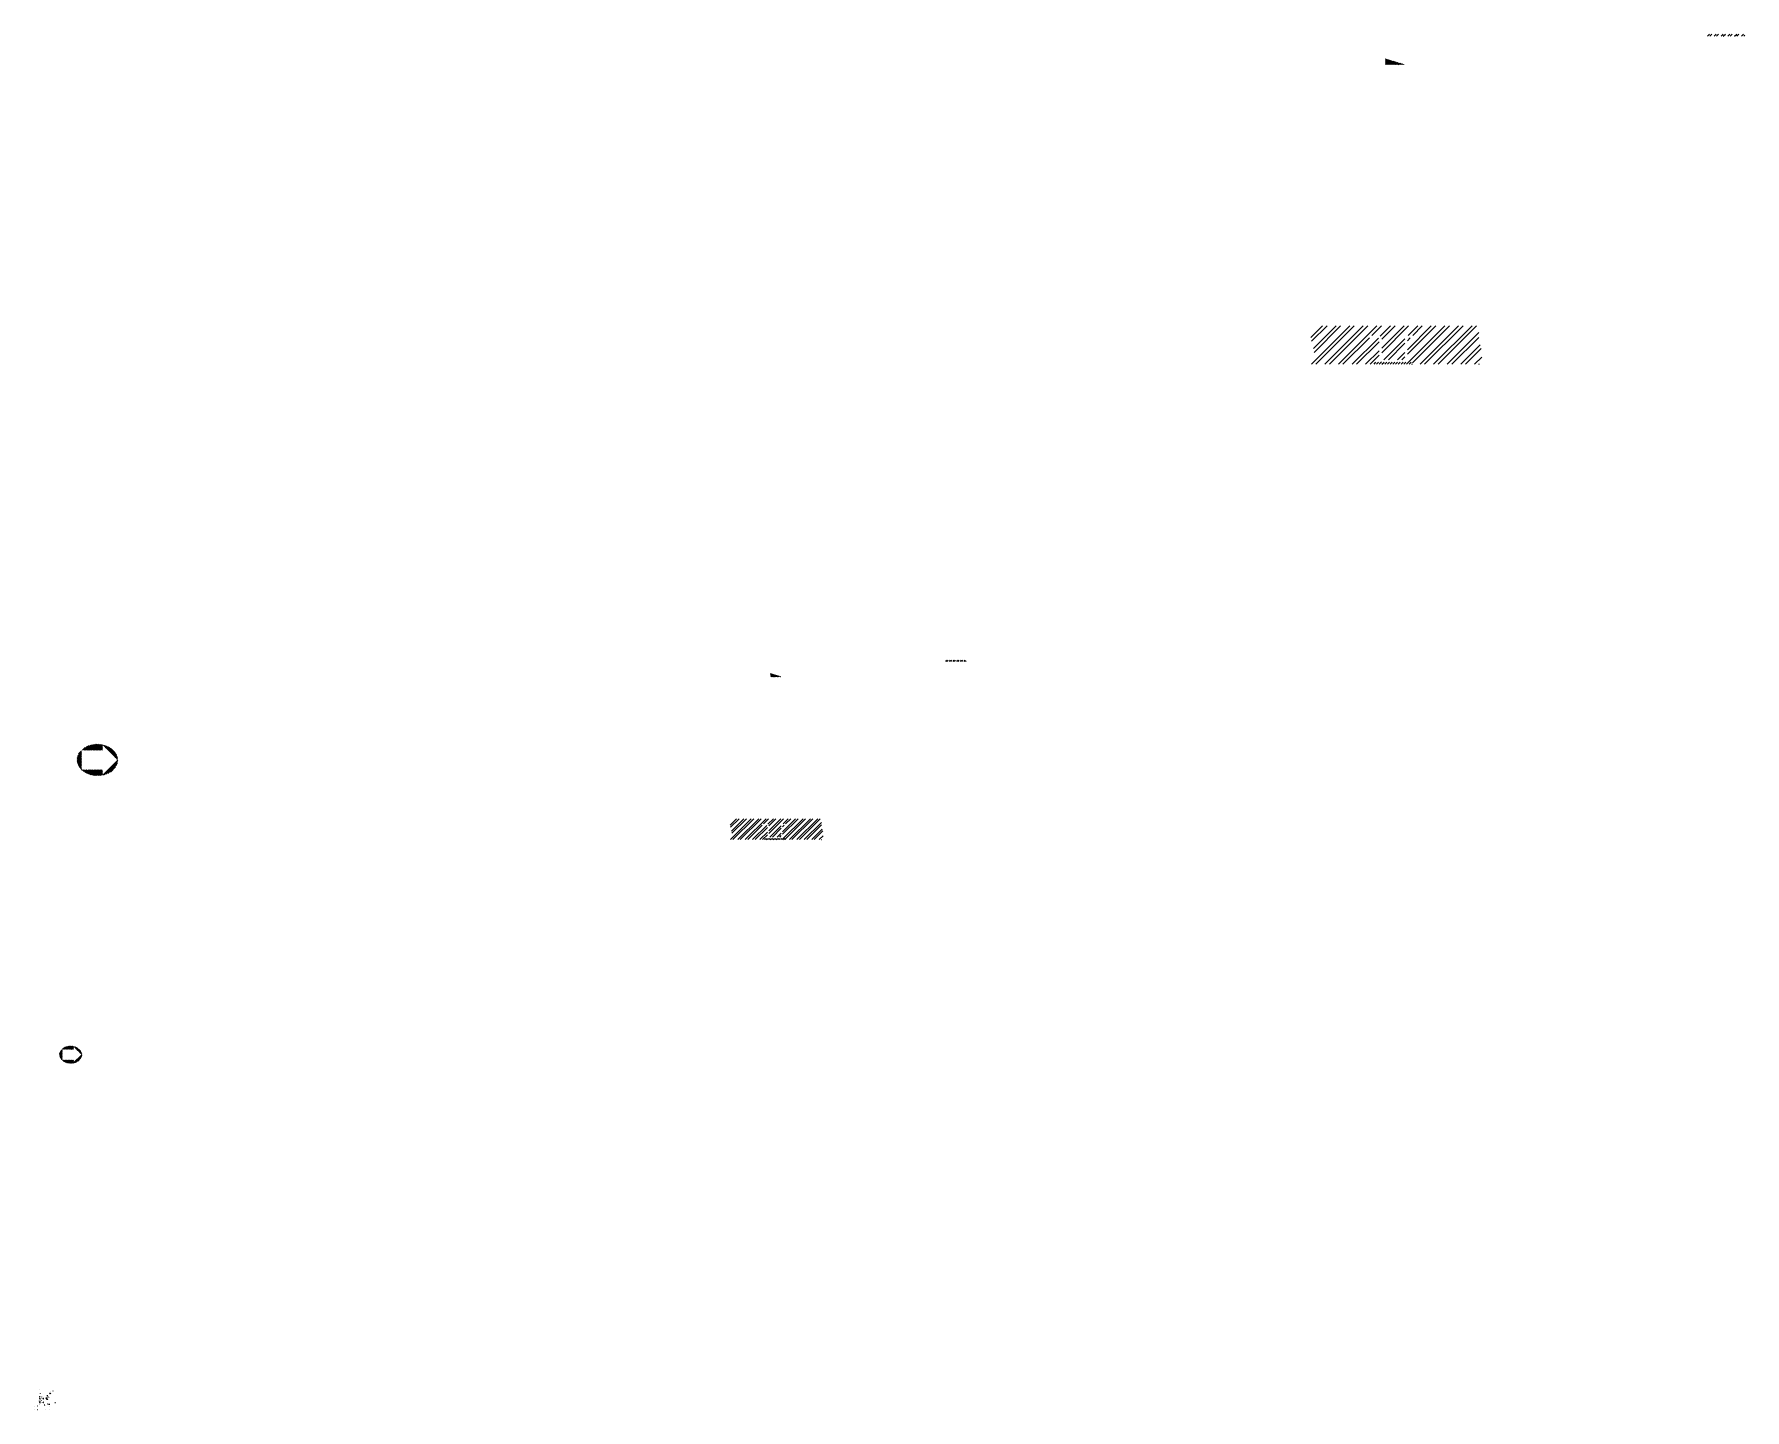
# Paper-space layout 'Layout1' of a CAD drawing. Extents: x -35830 to 12242304, y -37029 to 9841037.
import ezdxf

# ---------------------------------------------------------------- set-up
doc = ezdxf.new("R2010")
doc.units = 0
doc.header["$LTSCALE"] = 1000
doc.layers.get('0').update_dxf_attribs({"linetype": 'CONTINUOUS'})
doc.layers.add('DIM', color=2, linetype='CONTINUOUS')
doc.layers.add('FORM', color=1, linetype='CONTINUOUS')

# ---------------------------------------------------------------- blocks, each defined once
blk = doc.blocks.new('*X')
at = {"color": 0}
for p, q in [((65070, 53402), (65150, 53482)), ((65158, 53402), (65238, 53482)), ((65335, 53402), (65415, 53482)), ((65423, 53402), (65503, 53482)), ((65600, 53402), (65680, 53482)), ((65688, 53402), (65768, 53482)), ((65865, 53402), (65945, 53482)), ((65953, 53402), (66033, 53482)), ((66130, 53402), (66210, 53482)), ((66219, 53402), (66299, 53482)), ((66395, 53402), (66475, 53482)), ((66484, 53402), (66526, 53444)), ((52511, 52511), (52517, 52517)), ((52511, 52476), (52544, 52509)), ((52511, 52440), (52571, 52501)), ((52511, 52405), (52599, 52493)), ((52511, 52370), (52626, 52484)), ((52511, 52334), (52653, 52476)), ((52515, 52303), (52681, 52468)), ((52551, 52303), (52708, 52460)), ((52586, 52303), (52735, 52452)), ((52621, 52303), (52763, 52444)), ((52657, 52303), (52790, 52436)), ((52692, 52303), (52817, 52428)), ((52727, 52303), (52844, 52420)), ((52763, 52303), (52872, 52412)), ((52798, 52303), (52899, 52404)), ((52833, 52303), (52926, 52396)), ((52869, 52303), (52954, 52388)), ((52904, 52303), (52981, 52380)), ((52939, 52303), (53008, 52372)), ((52975, 52303), (53036, 52364)), ((53010, 52303), (53063, 52356)), ((53046, 52303), (53090, 52348)), ((53081, 52303), (53118, 52340)), ((53116, 52303), (53145, 52332)), ((53152, 52303), (53172, 52324)), ((53187, 52303), (53200, 52316)), ((53222, 52303), (53227, 52308)), ((49603, 41648), (50054, 42099)), ((49627, 40611), (51114, 42099)), ((49629, 41497), (50230, 42099)), ((49702, 41217), (50584, 42099)), ((49724, 41062), (50761, 42099)), ((49791, 40599), (51291, 42099)), ((50145, 40599), (51645, 42099)), ((50321, 40599), (51821, 42099)), ((50675, 40599), (52175, 42099)), ((51982, 41729), (52352, 42099)), ((52305, 41698), (52705, 42099)), ((52364, 41227), (53236, 42099)), ((52364, 41050), (53412, 42099)), ((52364, 41581), (52882, 42099)), ((53364, 41166), (54296, 42099)), ((53364, 40990), (54473, 42099)), ((53395, 41728), (53766, 42099)), ((53407, 40679), (54827, 42099)), ((53564, 40659), (55003, 42099)), ((53573, 41729), (53943, 42099)), ((53857, 40599), (55357, 42099)), ((54034, 40599), (55534, 42099)), ((54387, 40599), (55887, 42099)), ((54564, 40599), (56064, 42099)), ((50852, 40599), (51882, 41629)), ((51205, 40599), (52232, 41625)), ((51382, 40599), (52264, 41481)), ((52446, 40779), (53265, 41598)), ((52623, 40779), (53264, 41420)), ((53364, 41520), (53473, 41629)), ((54918, 40599), (56157, 41838)), ((55094, 40599), (56147, 41651)), ((51736, 40599), (52264, 41127)), ((51912, 40599), (52264, 40950)), ((52976, 40779), (53264, 41066)), ((53153, 40779), (53264, 40890)), ((55448, 40599), (56209, 41360)), ((55625, 40599), (56246, 41220)), ((55978, 40599), (56262, 40883)), ((52064, 40609), (52134, 40679)), ((52160, 40599), (52240, 40679)), ((52266, 40599), (52346, 40679)), ((52346, 40679), (52357, 40690)), ((52372, 40599), (52452, 40679)), ((52478, 40599), (52558, 40679)), ((52584, 40599), (52664, 40679)), ((52690, 40599), (52770, 40679)), ((52796, 40599), (52876, 40679)), ((52902, 40599), (52982, 40679)), ((53008, 40599), (53088, 40679)), ((53115, 40599), (53195, 40679)), ((53221, 40599), (53301, 40679)), ((53327, 40599), (53407, 40679)), ((53433, 40599), (53513, 40679)), ((53539, 40599), (53564, 40624)), ((56155, 40599), (56175, 40619)), ((1469, 25201), (1647, 25379)), ((1476, 25253), (1647, 25424)), ((1493, 25313), (1647, 25468)), ((1529, 25394), (1647, 25512)), ((1681, 25546), (1783, 25647)), ((1726, 25546), (1873, 25693)), ((1770, 25546), (1944, 25720)), ((1814, 25546), (2006, 25738)), ((1858, 25546), (2063, 25751)), ((1902, 25546), (2116, 25760)), ((1947, 25546), (2166, 25766)), ((1991, 25546), (2214, 25769)), ((2035, 25546), (2259, 25770)), ((2079, 25546), (2302, 25769)), ((2123, 25546), (2344, 25767)), ((2168, 25546), (2384, 25763)), ((2212, 25546), (2423, 25757)), ((2256, 25546), (2460, 25750)), ((2300, 25546), (2462, 25708)), ((2344, 25546), (2462, 25664)), ((2389, 25546), (2462, 25619)), ((2433, 25546), (2462, 25575)), ((2483, 25729), (2496, 25743)), ((2505, 25707), (2532, 25734)), ((2527, 25685), (2566, 25724)), ((2549, 25663), (2599, 25712)), ((2571, 25641), (2631, 25700)), ((2593, 25618), (2662, 25687)), ((2615, 25596), (2692, 25673)), ((2638, 25574), (2720, 25657)), ((2660, 25552), (2748, 25641)), ((2682, 25530), (2775, 25624)), ((2704, 25508), (2801, 25606)), ((2726, 25486), (2827, 25587)), ((2748, 25464), (2851, 25567)), ((2770, 25442), (2874, 25546)), ((2792, 25420), (2896, 25523)), ((2814, 25398), (2917, 25500)), ((2836, 25375), (2937, 25476)), ((2858, 25353), (2956, 25450)), ((2881, 25331), (2973, 25424)), ((2903, 25309), (2990, 25396)), ((2925, 25287), (3005, 25367)), ((1467, 25155), (1647, 25335)), ((1469, 25113), (1647, 25291)), ((1474, 25074), (1647, 25247)), ((1482, 25038), (1647, 25203)), ((1493, 25004), (1647, 25159)), ((1505, 24972), (1647, 25114)), ((1519, 24942), (1647, 25070)), ((1535, 24913), (1647, 25026)), ((1551, 24886), (1647, 24982)), ((1569, 24860), (1647, 24938)), ((1588, 24835), (1647, 24893)), ((1609, 24811), (1647, 24849)), ((1630, 24788), (1647, 24805)), ((1652, 24766), (1657, 24770)), ((1676, 24745), (1701, 24770)), ((1700, 24725), (1745, 24770)), ((1725, 24706), (1790, 24770)), ((1752, 24689), (1834, 24770)), ((1779, 24672), (1878, 24770)), ((1807, 24655), (1922, 24770)), ((1836, 24640), (1966, 24770)), ((1866, 24626), (2010, 24770)), ((1897, 24613), (2055, 24770)), ((1930, 24601), (2099, 24770)), ((1963, 24591), (2143, 24770)), ((1998, 24581), (2187, 24770)), ((2033, 24572), (2231, 24770)), ((2070, 24564), (2276, 24770)), ((2107, 24558), (2320, 24770)), ((2146, 24553), (2364, 24770)), ((2187, 24549), (2408, 24770)), ((2229, 24547), (2452, 24770)), ((2273, 24547), (2462, 24735)), ((2319, 24548), (2462, 24691)), ((2472, 24569), (3053, 25150)), ((2530, 24583), (3050, 25103)), ((2594, 24603), (3041, 25049)), ((2668, 24633), (3021, 24985)), ((2768, 24688), (2974, 24895)), ((2947, 25265), (3019, 25337)), ((2969, 25243), (3030, 25304)), ((2991, 25221), (3040, 25270)), ((3013, 25199), (3048, 25233)), ((3035, 25177), (3052, 25193)), ((2367, 24552), (2462, 24647)), ((2417, 24559), (2462, 24603)), ((359, 20), (363, 23)), ((359, 20), (362, 23)), ((359, 20), (362, 23)), ((359, 20), (362, 23)), ((359, 21), (362, 23)), ((359, 21), (361, 23)), ((359, 21), (361, 23)), ((359, 21), (361, 23)), ((359, 22), (361, 23)), ((359, 22), (360, 23)), ((359, 22), (360, 23)), ((359, 19), (361, 21)), ((359, 19), (361, 21)), ((359, 18), (361, 20)), ((359, 18), (361, 20)), ((359, 18), (361, 20)), ((359, 19), (361, 20)), ((359, 17), (361, 19)), ((359, 17), (361, 19)), ((359, 17), (361, 19)), ((359, 18), (361, 19)), ((359, 16), (361, 18)), ((359, 16), (361, 18)), ((359, 16), (361, 18)), ((359, 17), (361, 18)), ((359, 15), (361, 17)), ((359, 15), (361, 17)), ((359, 16), (361, 17)), ((360, 15), (361, 17)), ((360, 15), (362, 16)), ((360, 15), (362, 16)), ((360, 15), (361, 16)), ((360, 15), (361, 16)), ((360, 15), (361, 16)), ((361, 21), (363, 23)), ((361, 15), (363, 16)), ((361, 15), (363, 16)), ((361, 15), (363, 16)), ((361, 15), (362, 16)), ((362, 21), (363, 23)), ((362, 21), (363, 23)), ((362, 21), (363, 22)), ((362, 21), (363, 22)), ((362, 15), (363, 16)), ((362, 15), (363, 16)), ((362, 15), (363, 16)), ((363, 21), (363, 22)), ((363, 21), (363, 22)), ((363, 21), (363, 21)), ((363, 15), (363, 15)), ((363, 15), (363, 15)), ((363, 15), (363, 15)), ((364, 21), (365, 23)), ((364, 21), (365, 23)), ((364, 21), (365, 23)), ((364, 22), (365, 23)), ((364, 22), (365, 23)), ((364, 22), (365, 23)), ((364, 22), (364, 23)), ((364, 23), (364, 23)), ((364, 23), (364, 23)), ((364, 20), (365, 21)), ((364, 20), (365, 22)), ((364, 20), (365, 22)), ((364, 21), (365, 22)), ((364, 17), (368, 21)), ((364, 17), (368, 21)), ((364, 17), (368, 21)), ((364, 19), (365, 21)), ((364, 19), (365, 21)), ((364, 20), (365, 21)), ((364, 16), (368, 20)), ((364, 17), (366, 20)), ((364, 18), (366, 20)), ((364, 18), (365, 20)), ((364, 18), (365, 20)), ((364, 18), (365, 20)), ((364, 19), (365, 20)), ((364, 16), (365, 18)), ((364, 16), (365, 18)), ((364, 15), (365, 17)), ((364, 15), (365, 17)), ((364, 16), (365, 17)), ((364, 15), (365, 16)), ((364, 15), (365, 16)), ((364, 15), (365, 16)), ((364, 15), (365, 16)), ((365, 15), (365, 15)), ((365, 15), (365, 15)), ((365, 15), (365, 15)), ((365, 15), (365, 15)), ((366, 21), (368, 23)), ((366, 21), (368, 23)), ((366, 22), (367, 23)), ((366, 22), (367, 23)), ((366, 22), (367, 23)), ((366, 22), (367, 23)), ((366, 23), (366, 23)), ((366, 23), (366, 23)), ((366, 20), (368, 22)), ((366, 20), (368, 22)), ((366, 21), (368, 22)), ((366, 21), (368, 22)), ((366, 20), (368, 21)), ((366, 18), (368, 20)), ((366, 18), (368, 20)), ((366, 18), (368, 20)), ((366, 17), (368, 19)), ((366, 17), (368, 19)), ((366, 17), (368, 19)), ((366, 18), (368, 19)), ((366, 16), (368, 18)), ((366, 16), (368, 18)), ((366, 17), (368, 18)), ((366, 15), (368, 17)), ((366, 15), (368, 17)), ((366, 15), (368, 17)), ((366, 16), (368, 17)), ((366, 15), (368, 16)), ((366, 15), (368, 16)), ((366, 15), (368, 16)), ((367, 15), (368, 16)), ((367, 15), (368, 15)), ((367, 15), (368, 15)), ((368, 20), (372, 23)), ((368, 20), (371, 23)), ((368, 20), (371, 23)), ((368, 20), (371, 23)), ((368, 21), (371, 23)), ((368, 21), (370, 23)), ((368, 21), (370, 23)), ((368, 21), (370, 23)), ((368, 22), (370, 23)), ((368, 22), (369, 23)), ((368, 19), (370, 21)), ((368, 19), (370, 21)), ((368, 19), (370, 21)), ((368, 16), (371, 20)), ((368, 17), (371, 20)), ((368, 17), (371, 20)), ((368, 17), (371, 20)), ((368, 18), (370, 20)), ((368, 18), (370, 20)), ((368, 18), (370, 20)), ((368, 18), (370, 20)), ((368, 19), (370, 20)), ((368, 16), (370, 18)), ((368, 16), (370, 18)), ((368, 15), (370, 17)), ((368, 15), (370, 17)), ((368, 16), (370, 17)), ((368, 15), (368, 15)), ((369, 15), (370, 17)), ((369, 15), (371, 16)), ((369, 15), (371, 16)), ((369, 15), (370, 16)), ((369, 15), (370, 16)), ((369, 15), (370, 16)), ((370, 21), (372, 23)), ((370, 18), (372, 20)), ((370, 18), (372, 20)), ((370, 15), (372, 16)), ((370, 15), (372, 16)), ((370, 15), (372, 16)), ((370, 15), (371, 16)), ((371, 21), (372, 23)), ((371, 21), (372, 23)), ((371, 21), (372, 23)), ((371, 21), (372, 22)), ((371, 18), (372, 20)), ((371, 18), (372, 19)), ((371, 18), (372, 19)), ((371, 15), (372, 16)), ((371, 15), (372, 16)), ((371, 15), (372, 16)), ((372, 21), (372, 21)), ((372, 21), (372, 22)), ((372, 21), (372, 22)), ((372, 18), (372, 19)), ((372, 18), (372, 19)), ((372, 18), (372, 18)), ((372, 18), (372, 18)), ((372, 15), (372, 15)), ((372, 15), (372, 15)), ((372, 15), (372, 15)), ((372, 15), (372, 15)), ((373, 19), (377, 23)), ((373, 19), (376, 23)), ((373, 20), (376, 23)), ((373, 21), (375, 23)), ((373, 21), (374, 23)), ((373, 22), (374, 23)), ((373, 22), (374, 23)), ((373, 22), (374, 23)), ((373, 20), (375, 22)), ((373, 20), (375, 22)), ((373, 21), (375, 22)), ((373, 21), (375, 22)), ((373, 19), (375, 21)), ((373, 18), (375, 20)), ((373, 18), (375, 20)), ((373, 18), (375, 20)), ((373, 19), (375, 20)), ((373, 17), (375, 19)), ((373, 17), (375, 19)), ((373, 17), (375, 19)), ((373, 18), (375, 19)), ((373, 16), (375, 18)), ((373, 16), (375, 18)), ((373, 17), (375, 18)), ((373, 15), (375, 17)), ((373, 15), (375, 17)), ((373, 15), (375, 17)), ((373, 16), (375, 17)), ((373, 15), (375, 16)), ((373, 15), (375, 16)), ((373, 15), (375, 16)), ((374, 15), (375, 16)), ((374, 15), (375, 15)), ((374, 15), (375, 15)), ((374, 15), (375, 15)), ((375, 21), (377, 23)), ((376, 19), (380, 23)), ((376, 20), (379, 23)), ((376, 20), (379, 23)), ((376, 21), (377, 23)), ((376, 21), (377, 23)), ((376, 21), (377, 23)), ((376, 20), (378, 22)), ((376, 20), (378, 22)), ((376, 21), (378, 22)), ((376, 21), (378, 22)), ((376, 19), (378, 21)), ((376, 19), (378, 21)), ((376, 18), (378, 20)), ((376, 18), (378, 20)), ((376, 18), (378, 20)), ((376, 19), (378, 20)), ((376, 17), (378, 19)), ((376, 17), (378, 19)), ((376, 18), (378, 19)), ((376, 16), (378, 18)), ((376, 16), (378, 18)), ((376, 17), (378, 18)), ((376, 17), (378, 18)), ((376, 15), (378, 17)), ((376, 15), (378, 17)), ((376, 15), (378, 17)), ((376, 16), (378, 17)), ((376, 15), (378, 16)), ((376, 15), (378, 16)), ((377, 15), (378, 16)), ((377, 15), (378, 16)), ((377, 15), (378, 15)), ((377, 15), (378, 15)), ((378, 21), (380, 23)), ((378, 21), (380, 23)), ((378, 15), (378, 15)), ((379, 21), (380, 23)), ((379, 21), (380, 23)), ((379, 21), (380, 23)), ((379, 20), (381, 22)), ((379, 20), (381, 22)), ((379, 20), (381, 22)), ((379, 21), (381, 22)), ((379, 21), (381, 22)), ((379, 19), (381, 21)), ((379, 19), (381, 21)), ((379, 19), (381, 21)), ((379, 20), (381, 21)), ((379, 18), (381, 20)), ((379, 18), (381, 20)), ((379, 18), (381, 20)), ((379, 19), (381, 20)), ((379, 17), (381, 19)), ((379, 18), (381, 19)), ((379, 17), (381, 19)), ((379, 17), (381, 18)), ((379, 16), (381, 18)), ((379, 16), (381, 18)), ((379, 16), (381, 18)), ((379, 16), (381, 17)), ((379, 15), (381, 17)), ((379, 15), (381, 17)), ((379, 15), (381, 17)), ((379, 15), (381, 16)), ((379, 15), (381, 16)), ((380, 15), (381, 16)), ((380, 15), (381, 16)), ((380, 15), (381, 15)), ((381, 15), (381, 15)), ((381, 15), (381, 15)), ((382, 20), (385, 23)), ((382, 20), (385, 23)), ((382, 20), (384, 23)), ((382, 20), (384, 23)), ((382, 21), (384, 23)), ((382, 21), (384, 23)), ((382, 21), (383, 23)), ((382, 21), (383, 23)), ((382, 22), (383, 23)), ((382, 22), (383, 23)), ((382, 22), (382, 23)), ((382, 19), (383, 21)), ((382, 19), (383, 21)), ((382, 19), (383, 20)), ((382, 19), (383, 20)), ((382, 18), (383, 20)), ((382, 18), (383, 20)), ((382, 18), (383, 20)), ((382, 17), (384, 20)), ((382, 17), (384, 20)), ((382, 17), (384, 20)), ((382, 17), (384, 20)), ((382, 16), (385, 20)), ((382, 16), (383, 18)), ((382, 16), (383, 18)), ((382, 16), (383, 17)), ((382, 15), (383, 17)), ((382, 15), (383, 17)), ((382, 15), (383, 17)), ((382, 15), (383, 16)), ((382, 15), (384, 16)), ((382, 15), (384, 16)), ((382, 15), (384, 16)), ((383, 18), (385, 20)), ((383, 15), (384, 16)), ((383, 15), (385, 16)), ((383, 15), (385, 16)), ((383, 15), (385, 16)), ((384, 21), (385, 23)), ((384, 21), (385, 23)), ((384, 21), (386, 23)), ((384, 21), (386, 23)), ((384, 18), (385, 20)), ((384, 18), (385, 20)), ((384, 18), (386, 19)), ((384, 15), (385, 16)), ((384, 15), (386, 16)), ((384, 15), (386, 16)), ((385, 21), (386, 22)), ((385, 21), (386, 22)), ((385, 21), (386, 22)), ((385, 21), (386, 21)), ((385, 18), (386, 19)), ((385, 18), (386, 19)), ((385, 18), (386, 19)), ((385, 18), (386, 18)), ((385, 15), (386, 16)), ((385, 15), (386, 15)), ((385, 15), (386, 15)), ((385, 15), (386, 15)), ((386, 23), (386, 23)), ((386, 23), (387, 23)), ((386, 22), (387, 23)), ((386, 22), (387, 23)), ((386, 22), (387, 23)), ((386, 22), (388, 23)), ((386, 21), (388, 23)), ((387, 21), (388, 23)), ((387, 21), (388, 23)), ((387, 21), (389, 23)), ((387, 21), (389, 23)), ((388, 21), (389, 23)), ((388, 21), (389, 23)), ((388, 21), (390, 23)), ((388, 21), (390, 23)), ((388, 21), (390, 23)), ((388, 20), (391, 23)), ((388, 20), (391, 23)), ((388, 20), (389, 21)), ((388, 20), (389, 21)), ((388, 19), (389, 21)), ((388, 19), (389, 21)), ((388, 19), (389, 20)), ((388, 18), (389, 20)), ((388, 18), (389, 20)), ((388, 18), (389, 20)), ((388, 18), (389, 19)), ((388, 17), (389, 19)), ((388, 17), (389, 19)), ((388, 17), (389, 18)), ((388, 17), (389, 18)), ((388, 16), (389, 18)), ((388, 16), (389, 18)), ((388, 16), (389, 17)), ((388, 16), (389, 17)), ((388, 15), (389, 17)), ((388, 15), (389, 17)), ((388, 15), (389, 16)), ((388, 15), (389, 16)), ((388, 15), (389, 16)), ((388, 15), (389, 16)), ((389, 15), (389, 15)), ((389, 15), (389, 15)), ((389, 15), (389, 15)), ((390, 21), (391, 23)), ((390, 21), (391, 23)), ((390, 21), (391, 23)), ((390, 21), (391, 22)), ((391, 21), (391, 22)), ((391, 21), (391, 22)), ((392, 23), (392, 23)), ((392, 23), (392, 23)), ((392, 22), (392, 23)), ((392, 22), (393, 23)), ((392, 22), (393, 23)), ((392, 22), (393, 23)), ((392, 21), (393, 23)), ((392, 21), (393, 23)), ((392, 21), (393, 22)), ((392, 20), (393, 22)), ((392, 20), (393, 22)), ((392, 20), (393, 22)), ((392, 20), (393, 21)), ((392, 19), (393, 21)), ((392, 19), (393, 21)), ((392, 19), (393, 21)), ((392, 19), (393, 20)), ((392, 18), (393, 20)), ((392, 18), (393, 20)), ((392, 18), (393, 19)), ((392, 18), (393, 19)), ((392, 17), (393, 19)), ((392, 17), (393, 19)), ((392, 17), (393, 18)), ((392, 17), (393, 18)), ((392, 16), (393, 18)), ((392, 16), (393, 18)), ((392, 16), (393, 17)), ((392, 15), (393, 17)), ((392, 15), (393, 17)), ((392, 15), (393, 17)), ((392, 15), (393, 16)), ((392, 15), (393, 16)), ((392, 15), (393, 16)), ((392, 15), (393, 15)), ((393, 15), (393, 15)), ((393, 15), (393, 15)), ((393, 15), (393, 15)), ((394, 22), (395, 23)), ((394, 22), (395, 23)), ((394, 22), (395, 23)), ((394, 21), (396, 23)), ((394, 21), (396, 23)), ((394, 21), (396, 23)), ((394, 20), (396, 23)), ((394, 20), (397, 23)), ((394, 20), (397, 23)), ((394, 20), (397, 23)), ((394, 19), (396, 21)), ((394, 19), (396, 21)), ((394, 19), (396, 21)), ((394, 19), (396, 20)), ((394, 18), (396, 20)), ((394, 18), (396, 20)), ((394, 18), (396, 20)), ((394, 18), (396, 19)), ((394, 17), (396, 19)), ((394, 17), (396, 19)), ((394, 17), (396, 18)), ((394, 17), (396, 18)), ((394, 16), (396, 18)), ((394, 16), (396, 18)), ((394, 16), (396, 17)), ((394, 15), (396, 17)), ((394, 15), (396, 17)), ((394, 15), (396, 17)), ((394, 15), (396, 16)), ((394, 15), (396, 16)), ((394, 15), (396, 16)), ((395, 15), (396, 16)), ((395, 15), (396, 16)), ((395, 15), (397, 16)), ((395, 15), (397, 16)), ((396, 21), (397, 23)), ((396, 21), (398, 23)), ((396, 21), (398, 23)), ((396, 15), (397, 16)), ((396, 15), (398, 16)), ((396, 15), (398, 16)), ((396, 15), (398, 16)), ((397, 21), (398, 23)), ((397, 21), (398, 22)), ((397, 21), (398, 22)), ((397, 21), (398, 22)), ((397, 15), (398, 16)), ((397, 15), (398, 15)), ((397, 15), (398, 15)), ((398, 22), (400, 23)), ((398, 22), (400, 23)), ((398, 21), (400, 23)), ((398, 21), (400, 23)), ((398, 21), (401, 23)), ((398, 20), (401, 23)), ((398, 20), (401, 23)), ((398, 20), (401, 23)), ((398, 20), (402, 23)), ((398, 21), (398, 22)), ((398, 19), (400, 21)), ((398, 19), (400, 21)), ((398, 19), (400, 21)), ((398, 16), (398, 16)), ((398, 16), (399, 16)), ((398, 15), (399, 16)), ((398, 15), (399, 16)), ((398, 15), (400, 16)), ((398, 15), (400, 16)), ((398, 15), (398, 15)), ((398, 15), (398, 15)), ((399, 22), (399, 23)), ((399, 19), (400, 20)), ((399, 19), (400, 20)), ((399, 19), (400, 20)), ((399, 18), (400, 20)), ((399, 18), (400, 20)), ((399, 18), (401, 20)), ((399, 18), (401, 20)), ((399, 15), (402, 18)), ((399, 15), (402, 18)), ((399, 15), (400, 16)), ((399, 15), (400, 16)), ((400, 21), (402, 23)), ((400, 18), (401, 20)), ((400, 18), (401, 19)), ((400, 18), (402, 19)), ((400, 18), (402, 19)), ((400, 15), (402, 17)), ((400, 15), (402, 17)), ((400, 15), (402, 17)), ((400, 15), (402, 17)), ((401, 21), (402, 23)), ((401, 21), (402, 23)), ((401, 21), (402, 23)), ((401, 18), (402, 19)), ((401, 18), (402, 19)), ((401, 17), (402, 19)), ((401, 17), (402, 19)), ((401, 17), (402, 19)), ((401, 17), (402, 18)), ((401, 16), (402, 18)), ((401, 15), (402, 16)), ((401, 15), (402, 16)), ((401, 15), (402, 16)), ((402, 21), (402, 22)), ((402, 21), (402, 22)), ((402, 21), (402, 22)), ((402, 21), (402, 22)), ((606, 82), (608, 82)), ((606, 82), (608, 82)), ((606, 82), (608, 82)), ((606, 82), (630, 82)), ((606, 82), (630, 82)), ((606, 82), (630, 82)), ((606, 82), (630, 82)), ((606, 81), (608, 81)), ((606, 81), (608, 81)), ((606, 81), (608, 81)), ((606, 81), (608, 81)), ((606, 81), (608, 81)), ((606, 81), (608, 81)), ((606, 81), (608, 81)), ((606, 80), (608, 80)), ((606, 80), (608, 80)), ((606, 80), (608, 80)), ((606, 80), (608, 80)), ((606, 80), (608, 80)), ((606, 80), (608, 80)), ((606, 80), (608, 80)), ((606, 80), (608, 80)), ((606, 80), (608, 80)), ((606, 79), (608, 79)), ((606, 79), (608, 79)), ((606, 79), (608, 79)), ((606, 79), (608, 79)), ((606, 79), (608, 79)), ((606, 79), (608, 79)), ((606, 79), (608, 79)), ((606, 78), (608, 78)), ((606, 78), (630, 78)), ((606, 78), (630, 78)), ((606, 78), (630, 78)), ((606, 78), (630, 78)), ((608, 82), (609, 82)), ((608, 82), (609, 82)), ((608, 82), (609, 82)), ((608, 81), (609, 81)), ((608, 81), (609, 81)), ((608, 81), (609, 81)), ((608, 81), (609, 81)), ((608, 81), (609, 81)), ((608, 81), (609, 81)), ((608, 81), (609, 81)), ((608, 80), (609, 80)), ((608, 80), (609, 80)), ((608, 80), (609, 80)), ((608, 80), (609, 80)), ((608, 80), (609, 80)), ((608, 80), (609, 80)), ((608, 80), (609, 80)), ((608, 80), (609, 80)), ((608, 80), (609, 80)), ((608, 79), (609, 79)), ((608, 79), (609, 79)), ((608, 79), (609, 79)), ((608, 79), (609, 79)), ((608, 79), (609, 79)), ((608, 79), (609, 79)), ((608, 79), (609, 79)), ((608, 78), (609, 78)), ((609, 82), (610, 82)), ((609, 82), (610, 82)), ((609, 82), (610, 82)), ((609, 81), (610, 81)), ((609, 80), (609, 80)), ((609, 80), (609, 80)), ((609, 80), (609, 80)), ((609, 80), (609, 80)), ((609, 80), (610, 80)), ((609, 80), (610, 80)), ((609, 80), (610, 80)), ((609, 80), (610, 80)), ((609, 79), (610, 79)), ((609, 79), (610, 79)), ((609, 79), (610, 79)), ((609, 79), (610, 79)), ((609, 79), (610, 79)), ((609, 79), (610, 79)), ((609, 79), (610, 79)), ((609, 78), (610, 78)), ((610, 81), (610, 81)), ((610, 81), (610, 81)), ((610, 81), (610, 81)), ((610, 81), (610, 81)), ((610, 81), (610, 81)), ((610, 81), (610, 81)), ((610, 80), (610, 80)), ((610, 80), (610, 80)), ((610, 80), (610, 80)), ((610, 80), (610, 80)), ((610, 80), (610, 80)), ((610, 80), (610, 80)), ((611, 82), (611, 82)), ((611, 82), (611, 82)), ((611, 82), (611, 82)), ((611, 81), (611, 81)), ((611, 81), (611, 81)), ((611, 81), (611, 81)), ((611, 81), (611, 81)), ((611, 81), (611, 81)), ((611, 81), (611, 81)), ((611, 81), (611, 81)), ((611, 80), (611, 80)), ((611, 80), (611, 80)), ((611, 80), (611, 80)), ((611, 80), (611, 80)), ((611, 80), (611, 80)), ((611, 80), (611, 80)), ((611, 80), (611, 80)), ((611, 80), (611, 80)), ((611, 80), (611, 80)), ((611, 79), (611, 79)), ((611, 79), (611, 79)), ((611, 79), (611, 79)), ((611, 79), (611, 79)), ((611, 79), (611, 79)), ((611, 79), (611, 79)), ((611, 79), (611, 79)), ((611, 78), (611, 78)), ((612, 81), (613, 81)), ((612, 81), (613, 81)), ((612, 81), (613, 81)), ((612, 81), (613, 81)), ((612, 81), (613, 81)), ((612, 81), (613, 81)), ((612, 80), (613, 80)), ((612, 80), (613, 80)), ((612, 80), (613, 80)), ((612, 80), (613, 80)), ((612, 80), (613, 80)), ((612, 80), (613, 80)), ((612, 80), (613, 80)), ((612, 80), (613, 80)), ((612, 80), (613, 80)), ((612, 79), (613, 79)), ((612, 79), (613, 79)), ((612, 79), (613, 79)), ((612, 79), (613, 79)), ((613, 82), (614, 82)), ((613, 82), (614, 82)), ((613, 82), (614, 82)), ((613, 79), (614, 79)), ((613, 79), (614, 79)), ((613, 78), (614, 78)), ((614, 81), (614, 81)), ((614, 81), (614, 81)), ((614, 81), (614, 81)), ((614, 81), (614, 81)), ((614, 81), (614, 81)), ((614, 81), (614, 81)), ((614, 81), (614, 81)), ((614, 80), (614, 80)), ((614, 80), (614, 80)), ((614, 80), (614, 80)), ((614, 80), (614, 80)), ((614, 80), (614, 80)), ((614, 80), (614, 80)), ((614, 80), (614, 80)), ((614, 80), (614, 80)), ((614, 80), (614, 80)), ((614, 79), (614, 79)), ((614, 79), (614, 79)), ((614, 79), (614, 79)), ((614, 79), (614, 79)), ((614, 79), (614, 79)), ((615, 81), (616, 81)), ((615, 81), (616, 81)), ((615, 81), (616, 81)), ((615, 81), (616, 81)), ((615, 81), (616, 81)), ((615, 81), (616, 81)), ((615, 80), (616, 80)), ((615, 80), (616, 80)), ((615, 80), (616, 80)), ((615, 80), (616, 80)), ((615, 80), (616, 80)), ((615, 80), (616, 80)), ((615, 80), (616, 80)), ((615, 80), (616, 80)), ((615, 80), (616, 80)), ((615, 79), (616, 79)), ((615, 79), (616, 79)), ((615, 79), (616, 79)), ((615, 79), (616, 79)), ((616, 82), (617, 82)), ((616, 82), (617, 82)), ((616, 82), (617, 82)), ((616, 81), (617, 81)), ((616, 81), (617, 81)), ((616, 81), (617, 81)), ((616, 81), (617, 81)), ((616, 81), (617, 81)), ((616, 81), (617, 81)), ((616, 81), (617, 81)), ((616, 80), (617, 80)), ((616, 80), (617, 80)), ((616, 80), (617, 80)), ((616, 80), (617, 80)), ((616, 80), (617, 80)), ((616, 80), (617, 80)), ((616, 80), (617, 80)), ((616, 80), (617, 80)), ((616, 80), (617, 80)), ((616, 79), (617, 79)), ((616, 79), (617, 79)), ((616, 79), (617, 79)), ((616, 79), (617, 79)), ((616, 79), (617, 79)), ((616, 79), (617, 79)), ((616, 79), (617, 79)), ((616, 78), (617, 78)), ((617, 80), (618, 80)), ((617, 80), (618, 80)), ((617, 80), (618, 80)), ((617, 80), (618, 80)), ((617, 80), (618, 80)), ((617, 80), (618, 80)), ((617, 80), (618, 80)), ((617, 80), (618, 80)), ((617, 79), (618, 79)), ((617, 79), (618, 79)), ((617, 79), (618, 79)), ((617, 79), (618, 79)), ((617, 79), (618, 79)), ((617, 79), (618, 79)), ((617, 79), (618, 79)), ((617, 78), (618, 78)), ((618, 82), (619, 82)), ((618, 82), (619, 82)), ((618, 82), (619, 82)), ((618, 81), (619, 81)), ((618, 81), (619, 81)), ((618, 81), (619, 81)), ((618, 81), (619, 81)), ((618, 81), (619, 81)), ((618, 81), (619, 81)), ((618, 81), (619, 81)), ((618, 80), (619, 80)), ((618, 80), (619, 80)), ((618, 80), (619, 80)), ((618, 80), (619, 80)), ((618, 80), (619, 80)), ((618, 80), (619, 80)), ((619, 82), (620, 82)), ((619, 82), (620, 82)), ((619, 82), (620, 82)), ((619, 81), (620, 81)), ((619, 81), (620, 81)), ((619, 81), (620, 81)), ((619, 81), (620, 81)), ((619, 81), (620, 81)), ((619, 81), (620, 81)), ((619, 81), (620, 81)), ((619, 80), (620, 80)), ((619, 80), (620, 80)), ((619, 80), (620, 80)), ((619, 80), (620, 80)), ((619, 80), (620, 80)), ((619, 80), (620, 80)), ((619, 80), (620, 80)), ((619, 80), (620, 80)), ((619, 80), (620, 80)), ((619, 79), (620, 79)), ((619, 79), (620, 79)), ((619, 79), (620, 79)), ((619, 79), (620, 79)), ((619, 79), (620, 79)), ((619, 79), (620, 79)), ((619, 79), (620, 79)), ((619, 78), (620, 78)), ((620, 81), (622, 81)), ((620, 81), (622, 81)), ((620, 81), (622, 81)), ((620, 81), (622, 81)), ((620, 81), (622, 81)), ((620, 81), (622, 81)), ((620, 80), (622, 80)), ((620, 80), (624, 80)), ((620, 80), (624, 80)), ((620, 80), (624, 80)), ((620, 80), (624, 80)), ((620, 79), (624, 79)), ((620, 79), (624, 79)), ((620, 79), (624, 79)), ((620, 79), (622, 79)), ((622, 82), (622, 82)), ((622, 82), (622, 82)), ((622, 82), (623, 82)), ((622, 81), (622, 81)), ((622, 80), (622, 80)), ((622, 80), (622, 80)), ((622, 80), (622, 80)), ((622, 80), (623, 80)), ((622, 79), (622, 79)), ((622, 79), (622, 79)), ((622, 79), (622, 79)), ((622, 78), (623, 78)), ((623, 81), (625, 81)), ((623, 81), (625, 81)), ((623, 81), (625, 81)), ((623, 81), (625, 81)), ((623, 81), (625, 81)), ((623, 81), (624, 81)), ((623, 80), (625, 80)), ((623, 79), (624, 79)), ((624, 82), (625, 82)), ((624, 80), (625, 80)), ((624, 80), (625, 80)), ((624, 79), (625, 79)), ((624, 78), (625, 78)), ((625, 82), (625, 82)), ((625, 82), (625, 82)), ((625, 81), (625, 81)), ((625, 81), (625, 81)), ((625, 80), (625, 80)), ((625, 80), (625, 80)), ((625, 80), (625, 80)), ((625, 80), (625, 80)), ((625, 80), (625, 80)), ((625, 80), (625, 80)), ((625, 79), (625, 79)), ((625, 79), (625, 79)), ((625, 79), (625, 79)), ((625, 79), (625, 79)), ((625, 79), (625, 79)), ((625, 79), (625, 79)), ((626, 82), (627, 82)), ((626, 82), (627, 82)), ((626, 82), (627, 82)), ((626, 81), (627, 81)), ((626, 81), (627, 81)), ((626, 81), (627, 81)), ((626, 81), (627, 81)), ((626, 81), (627, 81)), ((626, 81), (627, 81)), ((626, 81), (627, 81)), ((626, 80), (627, 80)), ((626, 80), (627, 80)), ((626, 80), (627, 80)), ((626, 80), (627, 80)), ((626, 80), (627, 80)), ((626, 80), (627, 80)), ((626, 80), (627, 80)), ((626, 80), (626, 80)), ((626, 80), (626, 80)), ((626, 79), (626, 79)), ((626, 79), (626, 79)), ((626, 79), (626, 79)), ((626, 79), (626, 79)), ((626, 79), (626, 79)), ((626, 79), (626, 79)), ((626, 79), (626, 79)), ((626, 78), (626, 78)), ((627, 80), (627, 80)), ((627, 80), (627, 80)), ((627, 80), (627, 80)), ((627, 80), (627, 80)), ((627, 80), (628, 80)), ((627, 79), (628, 79)), ((627, 79), (628, 79)), ((627, 79), (628, 79)), ((627, 79), (628, 79)), ((627, 78), (628, 78)), ((628, 82), (630, 82)), ((628, 82), (630, 82)), ((628, 82), (630, 82)), ((628, 81), (630, 81)), ((628, 81), (630, 81)), ((628, 81), (630, 81)), ((628, 81), (630, 81)), ((628, 81), (630, 81)), ((628, 81), (630, 81)), ((628, 81), (630, 81)), ((628, 80), (630, 80)), ((628, 80), (630, 80)), ((628, 80), (630, 80)), ((628, 80), (630, 80)), ((628, 80), (630, 80)), ((628, 80), (630, 80)), ((628, 80), (630, 80)), ((628, 80), (630, 80)), ((628, 80), (630, 80)), ((628, 79), (630, 79)), ((628, 79), (630, 79)), ((628, 79), (630, 79)), ((628, 79), (630, 79)), ((628, 79), (630, 79)), ((628, 79), (630, 79)), ((628, 79), (630, 79)), ((629, 78), (630, 78))]:
    blk.add_line(p, q, dxfattribs=at)

psp = doc.layouts.get("Layout1")

# ---------------------------------------------------------------- block references
at = {"color": 0, "xscale": 100, "yscale": 100, "zscale": 100}
psp.add_blockref('*X', (0, -2596), dxfattribs=at)
at = {"color": 0}
for p in [(0, 1462), (0, 1462), (0, 0)]:
    psp.add_blockref('*X', p, dxfattribs=at)
at = {"layer": 'DIM', "color": 0, "xscale": -1}
for p, rotation in [((-35845, -37388), 270), ((-35664, -10731), 270), ((5000, 106634), 180)]:
    psp.add_blockref('*X', p, dxfattribs=dict(at, rotation=rotation))
at = {"layer": 'DIM', "color": 0, "xscale": 1.5, "yscale": 1.5, "zscale": 1.5}
psp.add_blockref('*X', (-405, 19023), dxfattribs=at)
at = {"layer": 'DIM', "color": 0}
psp.add_blockref('*X', (5000, -1170), dxfattribs=at)
at = {"layer": 'DIM', "color": 0, "rotation": 90}
for p in [(70598, -37388), (70778, -10731)]:
    psp.add_blockref('*X', p, dxfattribs=at)
at = {"layer": 'FORM', "color": 0, "xscale": 184, "yscale": 184, "zscale": 184}
psp.add_blockref('*X', (1573, 300), dxfattribs=at)

doc.saveas('drawing.dxf')
